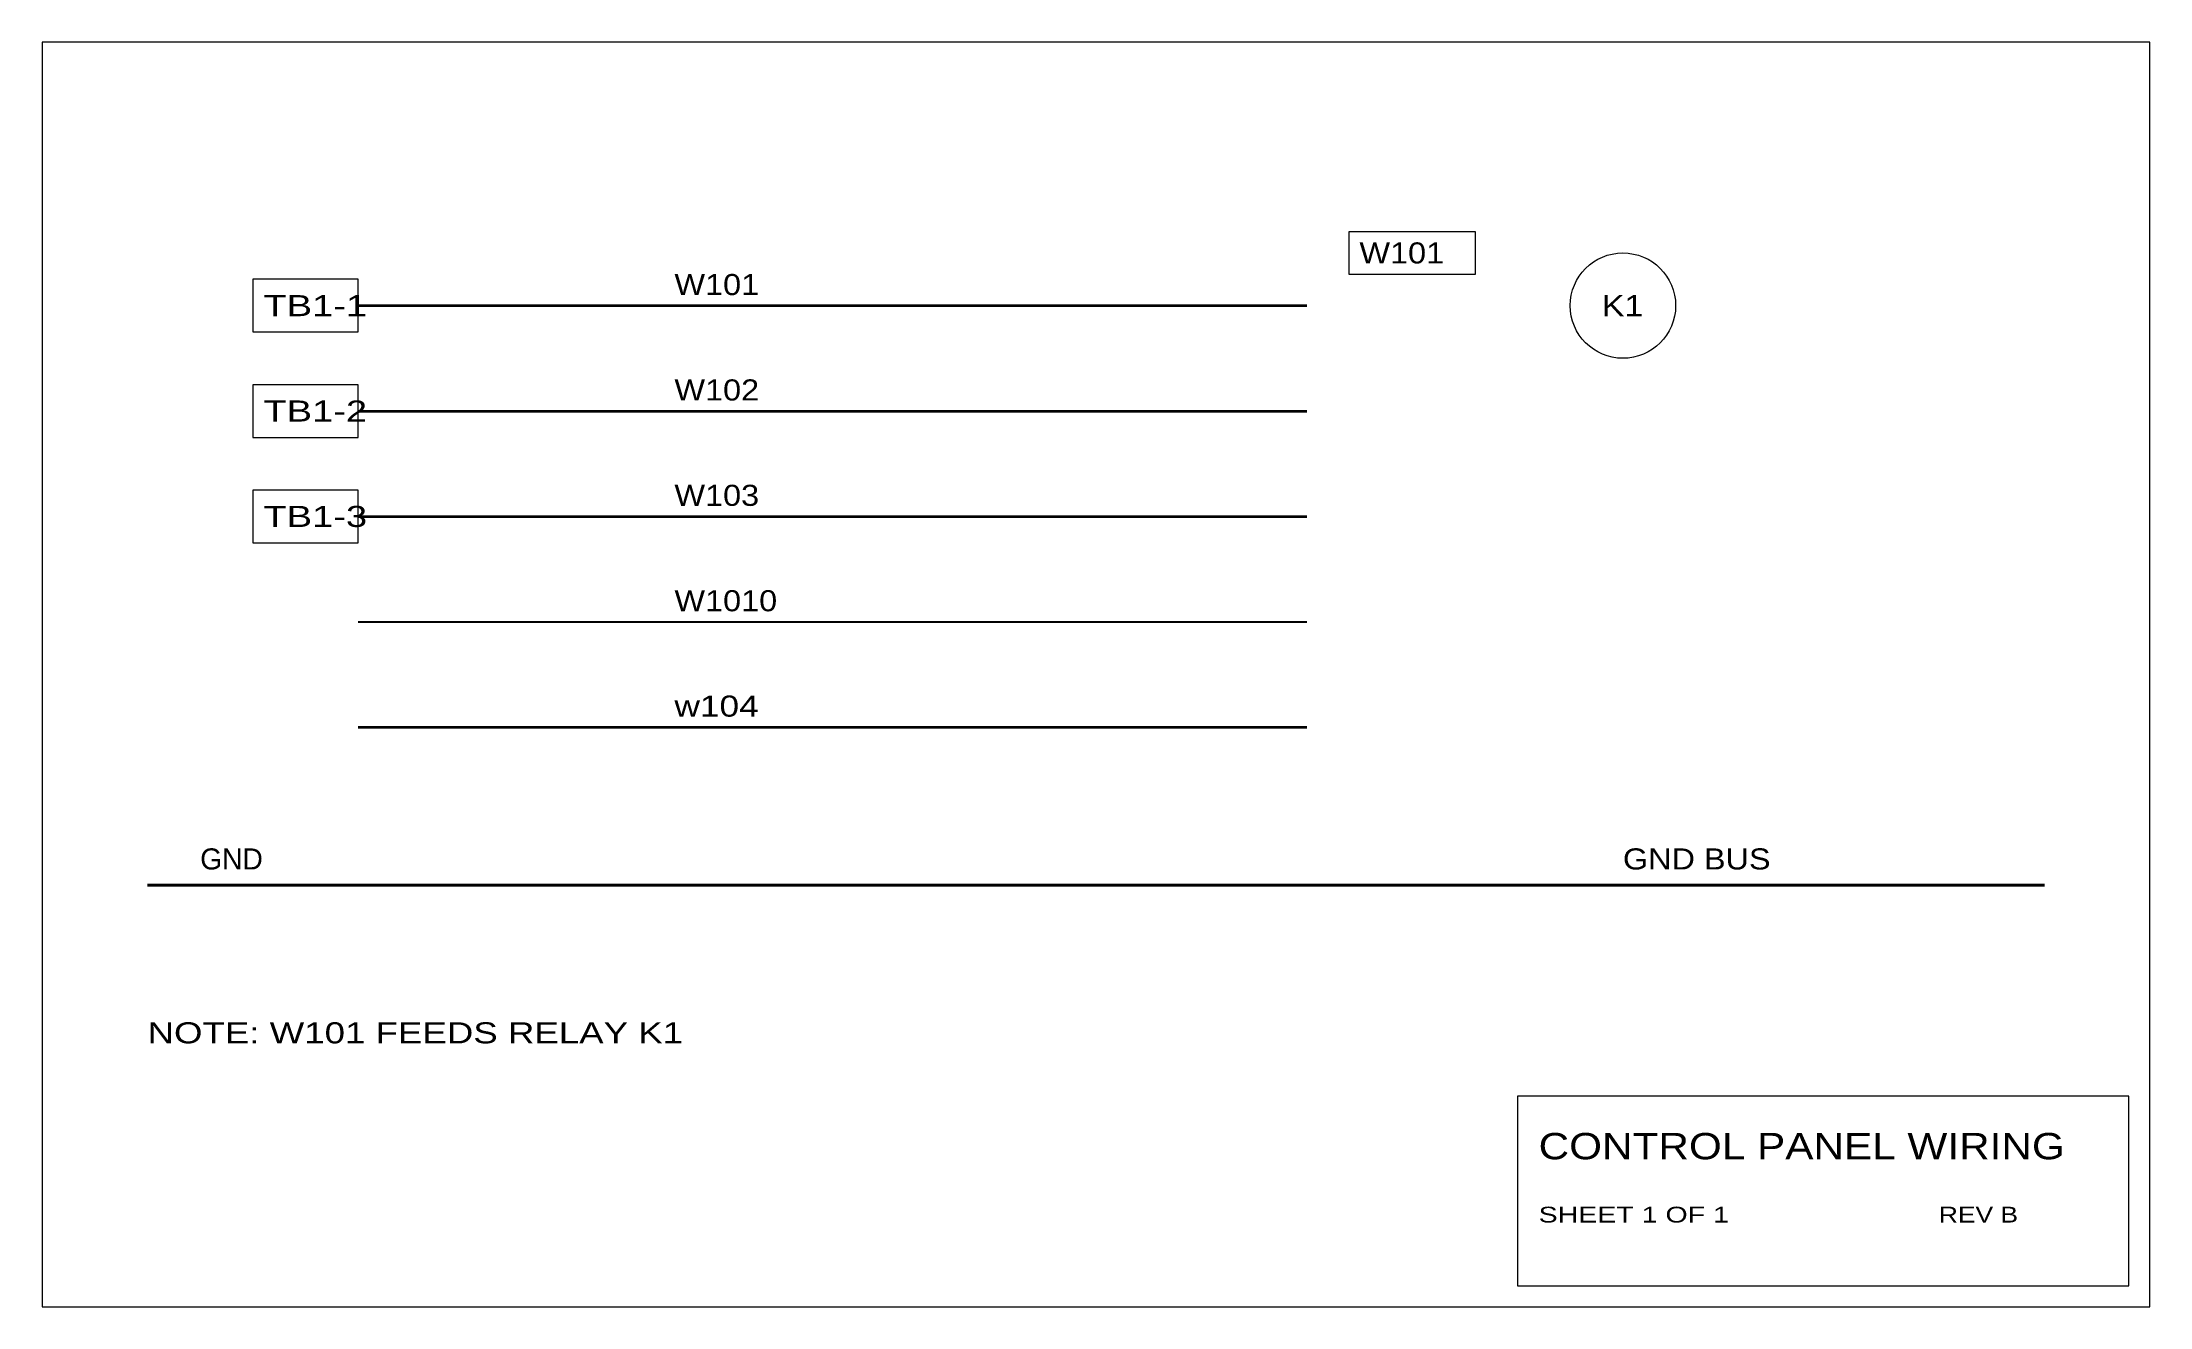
# Model space of a CAD drawing. Header units: metres. Extents: x 0 to 200, y 0 to 120.
import ezdxf
from ezdxf.enums import TextEntityAlignment as Align

# ---------------------------------------------------------------- set-up
doc = ezdxf.new("R2010")
doc.units = ezdxf.units.M
doc.header["$LTSCALE"] = 0.8
for name, color, linetype, lineweight in [('1', 7, 'Continuous', 13), ('12', 7, 'Continuous', 13), ('30', 7, 'Continuous', 13), ('4', 7, 'Continuous', 13), ('5', 7, 'Continuous', 35), ('6', 7, 'Continuous', 40)]:
    doc.layers.add(name, color=color, linetype=linetype, lineweight=lineweight)
doc.layers.add('10', color=7, linetype='Continuous')
doc.layers.add('20', color=7, linetype='Continuous')

msp = doc.modelspace()

# ---------------------------------------------------------------- linework, layer by layer
at = {"layer": '1'}
msp.add_lwpolyline([(0, 0), (200, 0), (200, 120), (0, 120)], close=True, dxfattribs=at)
at = {"layer": '12'}
for points in [[(124, 98), (136, 98), (136, 102), (124, 102)], [(20, 92.5), (30, 92.5), (30, 97.5), (20, 97.5)], [(20, 82.5), (30, 82.5), (30, 87.5), (20, 87.5)], [(20, 72.5), (30, 72.5), (30, 77.5), (20, 77.5)]]:
    msp.add_lwpolyline(points, close=True, dxfattribs=at)
at = {"layer": '30'}
msp.add_circle((150, 95), 5, dxfattribs=at)
at = {"layer": '4'}
msp.add_lwpolyline([(140, 2), (198, 2), (198, 20), (140, 20)], close=True, dxfattribs=at)
at = {"layer": '5'}
for p, q in [((30, 95), (120, 95)), ((30, 85), (120, 85)), ((30, 75), (120, 75)), ((30, 55), (120, 55))]:
    msp.add_line(p, q, dxfattribs=at)
at = {"layer": '5', "lineweight": 25}
msp.add_line((30, 65), (120, 65), dxfattribs=at)
at = {"layer": '6'}
msp.add_lwpolyline([(10, 40), (100, 40), (190, 40)], dxfattribs=at)

# ---------------------------------------------------------------- texts
at = {"layer": '10'}
for s, width, p in [('W101', 1.15, (60, 96)), ('W102', 1.15, (60, 86)), ('W103', 1.15, (60, 76)), ('W1010', 1.15, (60, 66)), ('w104', 1.25, (60, 56)), ('GND BUS', 1.15, (150, 41.5))]:
    msp.add_text(s, height=2, dxfattribs=dict(at, width=width)).set_placement(p)
msp.add_text('GND', height=2, dxfattribs=at).set_placement((15, 41.5))
at = {"layer": '12'}
for s, width, p in [('W101', 1.15, (125, 99)), ('TB1-1', 1.35, (21, 94)), ('TB1-2', 1.35, (21, 84)), ('TB1-3', 1.35, (21, 74))]:
    msp.add_text(s, height=2, dxfattribs=dict(at, width=width)).set_placement(p)
at = {"layer": '20', "width": 1.3}
msp.add_text('NOTE: W101 FEEDS RELAY K1', height=2, dxfattribs=at).set_placement((10, 25))
at = {"layer": '30', "width": 1.2}
msp.add_text('K1', height=2, dxfattribs=at).set_placement((148, 94))
at = {"layer": '4'}
for s, height, width, p in [('CONTROL PANEL WIRING', 2.5, 1.2, (142, 14)), ('SHEET 1 OF 1', 1.5, 1.35, (142, 8))]:
    msp.add_text(s, height=height, dxfattribs=dict(at, width=width)).set_placement(p)
at = {"layer": '4', "width": 1.25}
msp.add_text('REV B', height=1.5, dxfattribs=at).set_placement((187.5, 8), align=Align.RIGHT)

doc.saveas('drawing.dxf')
